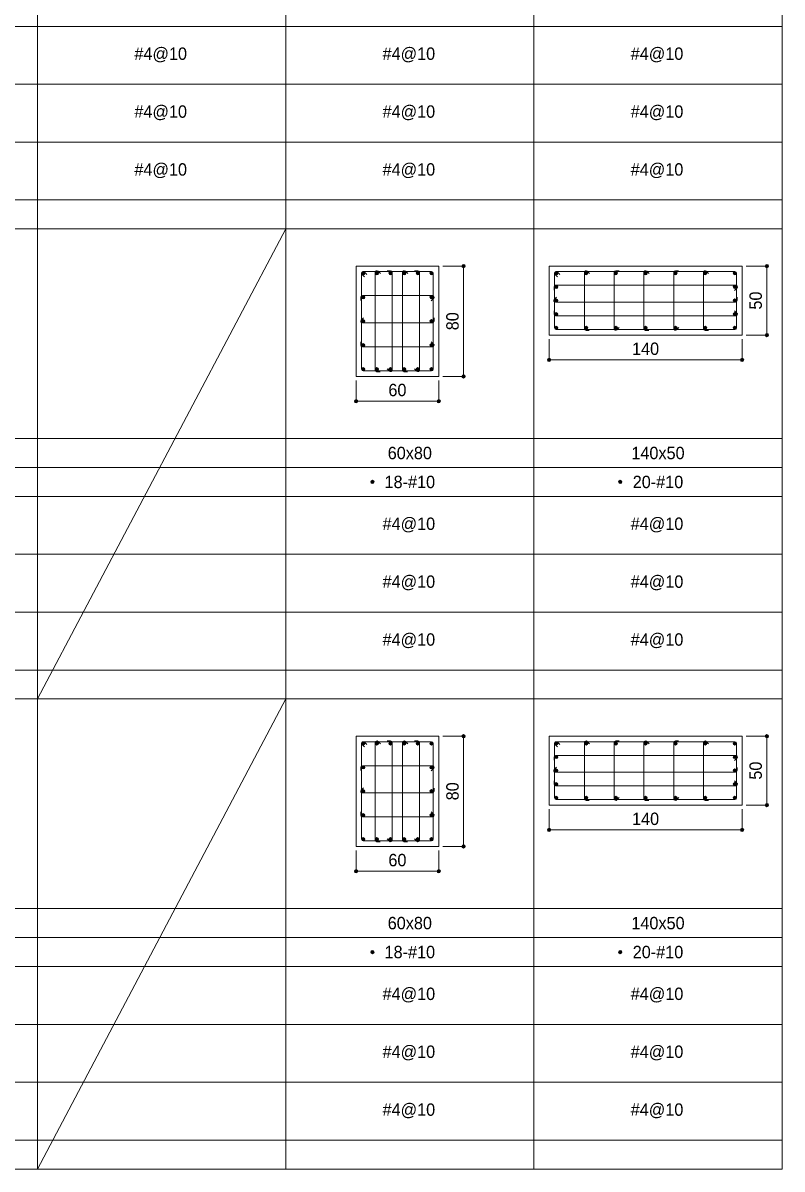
# Model space of a CAD drawing. Header units: millimetres. Extents: x 0 to 4841, y 0 to 7079.
# Drawn here: x 1705 to 3540, y 0 to 2772 of the extents above; entities that cross this region are included whole.
import ezdxf
from ezdxf.enums import TextEntityAlignment as Align

# ---------------------------------------------------------------- set-up
doc = ezdxf.new("R2010")
doc.units = ezdxf.units.MM
for name, color, linetype, lineweight in [('26', 1, 'Continuous', 15), ('27', 3, 'Continuous', 15), ('DIM', 7, 'Continuous', 15), ('MAIN', 2, 'Continuous', 15), ('MAINBAR', 2, 'Continuous', 0), ('SECTTXT', 2, 'Continuous', 0), ('STIRRUP', 2, 'Continuous', 15), ('TIES', 3, 'Continuous', 0)]:
    doc.layers.add(name, color=color, linetype=linetype, lineweight=lineweight)
doc.styles.add('斷面標註30', font='', dxfattribs={"height": 30})
doc.styles.add('項目欄', font='', dxfattribs={"height": 30})
doc.styles.get('斷面標註30').set_extended_font_data('新細明體')
doc.styles.get('項目欄').set_extended_font_data('新細明體')

# ---------------------------------------------------------------- blocks, each defined once
blk = doc.blocks.new('VDDIM_CIRCLE')
h = blk.add_hatch(color=256)
edge = h.paths.add_edge_path()
edge.add_arc((0, 0), 0.5, 0, 180)
edge.add_arc((0, 0), 0.5, 180, 360)
h = blk.add_hatch(color=256)
edge = h.paths.add_edge_path()
edge.add_arc((0, 0), 0.5, 0, 180)
edge.add_arc((0, 0), 0.5, 180, 360)
blk.add_line((-0.5, 0), (-1, 0))
blk.add_line((-0.5, 0), (-1, 0))
blk.add_circle((0, 0), 0.5)
blk.add_circle((0, 0), 0.5)

msp = doc.modelspace()

# ---------------------------------------------------------------- hatches: boundary and pattern name
at = {"layer": 'MAIN'}
h = msp.add_hatch(color=256, dxfattribs=at)
edge = h.paths.add_edge_path()
edge.add_arc((2527.3, 2166.7), 4, 0, 180)
edge.add_arc((2527.3, 2166.7), 4, 180, 360)
h = msp.add_hatch(color=256, dxfattribs=at)
edge = h.paths.add_edge_path()
edge.add_arc((2560.4, 2166.7), 4, 0, 180)
edge.add_arc((2560.4, 2166.7), 4, 180, 360)
h = msp.add_hatch(color=256, dxfattribs=at)
edge = h.paths.add_edge_path()
edge.add_arc((2593.5, 2166.7), 4, 0, 180)
edge.add_arc((2593.5, 2166.7), 4, 180, 360)
h = msp.add_hatch(color=256, dxfattribs=at)
edge = h.paths.add_edge_path()
edge.add_arc((2626.5, 2166.7), 4, 0, 180)
edge.add_arc((2626.5, 2166.7), 4, 180, 360)
h = msp.add_hatch(color=256, dxfattribs=at)
edge = h.paths.add_edge_path()
edge.add_arc((2659.6, 2166.7), 4, 0, 180)
edge.add_arc((2659.6, 2166.7), 4, 180, 360)
h = msp.add_hatch(color=256, dxfattribs=at)
edge = h.paths.add_edge_path()
edge.add_arc((2692.7, 2166.7), 4, 0, 180)
edge.add_arc((2692.7, 2166.7), 4, 180, 360)
h = msp.add_hatch(color=256, dxfattribs=at)
edge = h.paths.add_edge_path()
edge.add_arc((2994, 2166.7), 4, 0, 180)
edge.add_arc((2994, 2166.7), 4, 180, 360)
h = msp.add_hatch(color=256, dxfattribs=at)
edge = h.paths.add_edge_path()
edge.add_arc((3066, 2166.7), 4, 0, 180)
edge.add_arc((3066, 2166.7), 4, 180, 360)
h = msp.add_hatch(color=256, dxfattribs=at)
edge = h.paths.add_edge_path()
edge.add_arc((3138, 2166.7), 4, 0, 180)
edge.add_arc((3138, 2166.7), 4, 180, 360)
h = msp.add_hatch(color=256, dxfattribs=at)
edge = h.paths.add_edge_path()
edge.add_arc((3210, 2166.7), 4, 0, 180)
edge.add_arc((3210, 2166.7), 4, 180, 360)
h = msp.add_hatch(color=256, dxfattribs=at)
edge = h.paths.add_edge_path()
edge.add_arc((3282, 2166.7), 4, 0, 180)
edge.add_arc((3282, 2166.7), 4, 180, 360)
h = msp.add_hatch(color=256, dxfattribs=at)
edge = h.paths.add_edge_path()
edge.add_arc((3354, 2166.7), 4, 0, 180)
edge.add_arc((3354, 2166.7), 4, 180, 360)
h = msp.add_hatch(color=256, dxfattribs=at)
edge = h.paths.add_edge_path()
edge.add_arc((3426, 2166.7), 4, 0, 180)
edge.add_arc((3426, 2166.7), 4, 180, 360)
h = msp.add_hatch(color=256, dxfattribs=at)
edge = h.paths.add_edge_path()
edge.add_arc((2994, 2133.7), 4, 0, 180)
edge.add_arc((2994, 2133.7), 4, 180, 360)
h = msp.add_hatch(color=256, dxfattribs=at)
edge = h.paths.add_edge_path()
edge.add_arc((3426, 2133.7), 4, 0, 180)
edge.add_arc((3426, 2133.7), 4, 180, 360)
h = msp.add_hatch(color=256, dxfattribs=at)
edge = h.paths.add_edge_path()
edge.add_arc((2527.3, 2108.7), 4, 0, 180)
edge.add_arc((2527.3, 2108.7), 4, 180, 360)
h = msp.add_hatch(color=256, dxfattribs=at)
edge = h.paths.add_edge_path()
edge.add_arc((2692.7, 2108.7), 4, 0, 180)
edge.add_arc((2692.7, 2108.7), 4, 180, 360)
h = msp.add_hatch(color=256, dxfattribs=at)
edge = h.paths.add_edge_path()
edge.add_arc((2994, 2100.7), 4, 0, 180)
edge.add_arc((2994, 2100.7), 4, 180, 360)
h = msp.add_hatch(color=256, dxfattribs=at)
edge = h.paths.add_edge_path()
edge.add_arc((3426, 2100.7), 4, 0, 180)
edge.add_arc((3426, 2100.7), 4, 180, 360)
h = msp.add_hatch(color=256, dxfattribs=at)
edge = h.paths.add_edge_path()
edge.add_arc((2527.3, 2050.7), 4, 0, 180)
edge.add_arc((2527.3, 2050.7), 4, 180, 360)
h = msp.add_hatch(color=256, dxfattribs=at)
edge = h.paths.add_edge_path()
edge.add_arc((2692.7, 2050.7), 4, 0, 180)
edge.add_arc((2692.7, 2050.7), 4, 180, 360)
h = msp.add_hatch(color=256, dxfattribs=at)
edge = h.paths.add_edge_path()
edge.add_arc((2994, 2067.7), 4, 0, 180)
edge.add_arc((2994, 2067.7), 4, 180, 360)
h = msp.add_hatch(color=256, dxfattribs=at)
edge = h.paths.add_edge_path()
edge.add_arc((3426, 2067.7), 4, 0, 180)
edge.add_arc((3426, 2067.7), 4, 180, 360)
h = msp.add_hatch(color=256, dxfattribs=at)
edge = h.paths.add_edge_path()
edge.add_arc((2994, 2034.7), 4, 0, 180)
edge.add_arc((2994, 2034.7), 4, 180, 360)
h = msp.add_hatch(color=256, dxfattribs=at)
edge = h.paths.add_edge_path()
edge.add_arc((3066, 2034.7), 4, 0, 180)
edge.add_arc((3066, 2034.7), 4, 180, 360)
h = msp.add_hatch(color=256, dxfattribs=at)
edge = h.paths.add_edge_path()
edge.add_arc((3138, 2034.7), 4, 0, 180)
edge.add_arc((3138, 2034.7), 4, 180, 360)
h = msp.add_hatch(color=256, dxfattribs=at)
edge = h.paths.add_edge_path()
edge.add_arc((3210, 2034.7), 4, 0, 180)
edge.add_arc((3210, 2034.7), 4, 180, 360)
h = msp.add_hatch(color=256, dxfattribs=at)
edge = h.paths.add_edge_path()
edge.add_arc((3282, 2034.7), 4, 0, 180)
edge.add_arc((3282, 2034.7), 4, 180, 360)
h = msp.add_hatch(color=256, dxfattribs=at)
edge = h.paths.add_edge_path()
edge.add_arc((3354, 2034.7), 4, 0, 180)
edge.add_arc((3354, 2034.7), 4, 180, 360)
h = msp.add_hatch(color=256, dxfattribs=at)
edge = h.paths.add_edge_path()
edge.add_arc((3426, 2034.7), 4, 0, 180)
edge.add_arc((3426, 2034.7), 4, 180, 360)
h = msp.add_hatch(color=256, dxfattribs=at)
edge = h.paths.add_edge_path()
edge.add_arc((2527.3, 1992.7), 4, 0, 180)
edge.add_arc((2527.3, 1992.7), 4, 180, 360)
h = msp.add_hatch(color=256, dxfattribs=at)
edge = h.paths.add_edge_path()
edge.add_arc((2692.7, 1992.7), 4, 0, 180)
edge.add_arc((2692.7, 1992.7), 4, 180, 360)
h = msp.add_hatch(color=256, dxfattribs=at)
edge = h.paths.add_edge_path()
edge.add_arc((2527.3, 1934.7), 4, 0, 180)
edge.add_arc((2527.3, 1934.7), 4, 180, 360)
h = msp.add_hatch(color=256, dxfattribs=at)
edge = h.paths.add_edge_path()
edge.add_arc((2560.4, 1934.7), 4, 0, 180)
edge.add_arc((2560.4, 1934.7), 4, 180, 360)
h = msp.add_hatch(color=256, dxfattribs=at)
edge = h.paths.add_edge_path()
edge.add_arc((2593.5, 1934.7), 4, 0, 180)
edge.add_arc((2593.5, 1934.7), 4, 180, 360)
h = msp.add_hatch(color=256, dxfattribs=at)
edge = h.paths.add_edge_path()
edge.add_arc((2626.5, 1934.7), 4, 0, 180)
edge.add_arc((2626.5, 1934.7), 4, 180, 360)
h = msp.add_hatch(color=256, dxfattribs=at)
edge = h.paths.add_edge_path()
edge.add_arc((2659.6, 1934.7), 4, 0, 180)
edge.add_arc((2659.6, 1934.7), 4, 180, 360)
h = msp.add_hatch(color=256, dxfattribs=at)
edge = h.paths.add_edge_path()
edge.add_arc((2692.7, 1934.7), 4, 0, 180)
edge.add_arc((2692.7, 1934.7), 4, 180, 360)
h = msp.add_hatch(color=256, dxfattribs=at)
edge = h.paths.add_edge_path()
edge.add_arc((2549.4, 1662), 4, 0, 180)
edge.add_arc((2549.4, 1662), 4, 180, 360)
h = msp.add_hatch(color=256, dxfattribs=at)
edge = h.paths.add_edge_path()
edge.add_arc((3148.6, 1662), 4, 0, 180)
edge.add_arc((3148.6, 1662), 4, 180, 360)
h = msp.add_hatch(color=256, dxfattribs=at)
edge = h.paths.add_edge_path()
edge.add_arc((2527.3, 1029.7), 4, 0, 180)
edge.add_arc((2527.3, 1029.7), 4, 180, 360)
h = msp.add_hatch(color=256, dxfattribs=at)
edge = h.paths.add_edge_path()
edge.add_arc((2560.4, 1029.7), 4, 0, 180)
edge.add_arc((2560.4, 1029.7), 4, 180, 360)
h = msp.add_hatch(color=256, dxfattribs=at)
edge = h.paths.add_edge_path()
edge.add_arc((2593.5, 1029.7), 4, 0, 180)
edge.add_arc((2593.5, 1029.7), 4, 180, 360)
h = msp.add_hatch(color=256, dxfattribs=at)
edge = h.paths.add_edge_path()
edge.add_arc((2626.5, 1029.7), 4, 0, 180)
edge.add_arc((2626.5, 1029.7), 4, 180, 360)
h = msp.add_hatch(color=256, dxfattribs=at)
edge = h.paths.add_edge_path()
edge.add_arc((2659.6, 1029.7), 4, 0, 180)
edge.add_arc((2659.6, 1029.7), 4, 180, 360)
h = msp.add_hatch(color=256, dxfattribs=at)
edge = h.paths.add_edge_path()
edge.add_arc((2692.7, 1029.7), 4, 0, 180)
edge.add_arc((2692.7, 1029.7), 4, 180, 360)
h = msp.add_hatch(color=256, dxfattribs=at)
edge = h.paths.add_edge_path()
edge.add_arc((2994, 1029.7), 4, 0, 180)
edge.add_arc((2994, 1029.7), 4, 180, 360)
h = msp.add_hatch(color=256, dxfattribs=at)
edge = h.paths.add_edge_path()
edge.add_arc((3066, 1029.7), 4, 0, 180)
edge.add_arc((3066, 1029.7), 4, 180, 360)
h = msp.add_hatch(color=256, dxfattribs=at)
edge = h.paths.add_edge_path()
edge.add_arc((3138, 1029.7), 4, 0, 180)
edge.add_arc((3138, 1029.7), 4, 180, 360)
h = msp.add_hatch(color=256, dxfattribs=at)
edge = h.paths.add_edge_path()
edge.add_arc((3210, 1029.7), 4, 0, 180)
edge.add_arc((3210, 1029.7), 4, 180, 360)
h = msp.add_hatch(color=256, dxfattribs=at)
edge = h.paths.add_edge_path()
edge.add_arc((3282, 1029.7), 4, 0, 180)
edge.add_arc((3282, 1029.7), 4, 180, 360)
h = msp.add_hatch(color=256, dxfattribs=at)
edge = h.paths.add_edge_path()
edge.add_arc((3354, 1029.7), 4, 0, 180)
edge.add_arc((3354, 1029.7), 4, 180, 360)
h = msp.add_hatch(color=256, dxfattribs=at)
edge = h.paths.add_edge_path()
edge.add_arc((3426, 1029.7), 4, 0, 180)
edge.add_arc((3426, 1029.7), 4, 180, 360)
h = msp.add_hatch(color=256, dxfattribs=at)
edge = h.paths.add_edge_path()
edge.add_arc((2994, 996.7), 4, 0, 180)
edge.add_arc((2994, 996.7), 4, 180, 360)
h = msp.add_hatch(color=256, dxfattribs=at)
edge = h.paths.add_edge_path()
edge.add_arc((3426, 996.7), 4, 0, 180)
edge.add_arc((3426, 996.7), 4, 180, 360)
h = msp.add_hatch(color=256, dxfattribs=at)
edge = h.paths.add_edge_path()
edge.add_arc((2527.3, 971.7), 4, 0, 180)
edge.add_arc((2527.3, 971.7), 4, 180, 360)
h = msp.add_hatch(color=256, dxfattribs=at)
edge = h.paths.add_edge_path()
edge.add_arc((2692.7, 971.7), 4, 0, 180)
edge.add_arc((2692.7, 971.7), 4, 180, 360)
h = msp.add_hatch(color=256, dxfattribs=at)
edge = h.paths.add_edge_path()
edge.add_arc((2994, 963.7), 4, 0, 180)
edge.add_arc((2994, 963.7), 4, 180, 360)
h = msp.add_hatch(color=256, dxfattribs=at)
edge = h.paths.add_edge_path()
edge.add_arc((3426, 963.7), 4, 0, 180)
edge.add_arc((3426, 963.7), 4, 180, 360)
h = msp.add_hatch(color=256, dxfattribs=at)
edge = h.paths.add_edge_path()
edge.add_arc((2527.3, 913.7), 4, 0, 180)
edge.add_arc((2527.3, 913.7), 4, 180, 360)
h = msp.add_hatch(color=256, dxfattribs=at)
edge = h.paths.add_edge_path()
edge.add_arc((2692.7, 913.7), 4, 0, 180)
edge.add_arc((2692.7, 913.7), 4, 180, 360)
h = msp.add_hatch(color=256, dxfattribs=at)
edge = h.paths.add_edge_path()
edge.add_arc((2994, 930.7), 4, 0, 180)
edge.add_arc((2994, 930.7), 4, 180, 360)
h = msp.add_hatch(color=256, dxfattribs=at)
edge = h.paths.add_edge_path()
edge.add_arc((3426, 930.7), 4, 0, 180)
edge.add_arc((3426, 930.7), 4, 180, 360)
h = msp.add_hatch(color=256, dxfattribs=at)
edge = h.paths.add_edge_path()
edge.add_arc((2994, 897.7), 4, 0, 180)
edge.add_arc((2994, 897.7), 4, 180, 360)
h = msp.add_hatch(color=256, dxfattribs=at)
edge = h.paths.add_edge_path()
edge.add_arc((3066, 897.7), 4, 0, 180)
edge.add_arc((3066, 897.7), 4, 180, 360)
h = msp.add_hatch(color=256, dxfattribs=at)
edge = h.paths.add_edge_path()
edge.add_arc((3138, 897.7), 4, 0, 180)
edge.add_arc((3138, 897.7), 4, 180, 360)
h = msp.add_hatch(color=256, dxfattribs=at)
edge = h.paths.add_edge_path()
edge.add_arc((3210, 897.7), 4, 0, 180)
edge.add_arc((3210, 897.7), 4, 180, 360)
h = msp.add_hatch(color=256, dxfattribs=at)
edge = h.paths.add_edge_path()
edge.add_arc((3282, 897.7), 4, 0, 180)
edge.add_arc((3282, 897.7), 4, 180, 360)
h = msp.add_hatch(color=256, dxfattribs=at)
edge = h.paths.add_edge_path()
edge.add_arc((3354, 897.7), 4, 0, 180)
edge.add_arc((3354, 897.7), 4, 180, 360)
h = msp.add_hatch(color=256, dxfattribs=at)
edge = h.paths.add_edge_path()
edge.add_arc((3426, 897.7), 4, 0, 180)
edge.add_arc((3426, 897.7), 4, 180, 360)
h = msp.add_hatch(color=256, dxfattribs=at)
edge = h.paths.add_edge_path()
edge.add_arc((2527.3, 855.7), 4, 0, 180)
edge.add_arc((2527.3, 855.7), 4, 180, 360)
h = msp.add_hatch(color=256, dxfattribs=at)
edge = h.paths.add_edge_path()
edge.add_arc((2692.7, 855.7), 4, 0, 180)
edge.add_arc((2692.7, 855.7), 4, 180, 360)
h = msp.add_hatch(color=256, dxfattribs=at)
edge = h.paths.add_edge_path()
edge.add_arc((2527.3, 797.7), 4, 0, 180)
edge.add_arc((2527.3, 797.7), 4, 180, 360)
h = msp.add_hatch(color=256, dxfattribs=at)
edge = h.paths.add_edge_path()
edge.add_arc((2560.4, 797.7), 4, 0, 180)
edge.add_arc((2560.4, 797.7), 4, 180, 360)
h = msp.add_hatch(color=256, dxfattribs=at)
edge = h.paths.add_edge_path()
edge.add_arc((2593.5, 797.7), 4, 0, 180)
edge.add_arc((2593.5, 797.7), 4, 180, 360)
h = msp.add_hatch(color=256, dxfattribs=at)
edge = h.paths.add_edge_path()
edge.add_arc((2626.5, 797.7), 4, 0, 180)
edge.add_arc((2626.5, 797.7), 4, 180, 360)
h = msp.add_hatch(color=256, dxfattribs=at)
edge = h.paths.add_edge_path()
edge.add_arc((2659.6, 797.7), 4, 0, 180)
edge.add_arc((2659.6, 797.7), 4, 180, 360)
h = msp.add_hatch(color=256, dxfattribs=at)
edge = h.paths.add_edge_path()
edge.add_arc((2692.7, 797.7), 4, 0, 180)
edge.add_arc((2692.7, 797.7), 4, 180, 360)
h = msp.add_hatch(color=256, dxfattribs=at)
edge = h.paths.add_edge_path()
edge.add_arc((2549.4, 525), 4, 0, 180)
edge.add_arc((2549.4, 525), 4, 180, 360)
h = msp.add_hatch(color=256, dxfattribs=at)
edge = h.paths.add_edge_path()
edge.add_arc((3148.6, 525), 4, 0, 180)
edge.add_arc((3148.6, 525), 4, 180, 360)

# ---------------------------------------------------------------- linework, layer by layer
at = {"layer": '26'}
for p, q in [((1740, 3411), (1740, 2274)), ((1740, 2274), (1740, 3411)), ((2340, 2274), (2340, 3411)), ((2340, 3411), (2340, 2274)), ((2940, 2274), (2940, 3411)), ((2940, 3411), (2940, 2274)), ((3540, 2274), (3540, 3411)), ((1140, 2764), (1740, 2764)), ((1740, 2764), (2340, 2764)), ((2340, 2764), (2940, 2764)), ((2940, 2764), (3540, 2764)), ((1140, 2624), (1740, 2624)), ((1740, 2624), (2340, 2624)), ((2340, 2624), (2940, 2624)), ((2940, 2624), (3540, 2624)), ((1140, 2484), (1740, 2484)), ((1740, 2484), (2340, 2484)), ((2340, 2484), (2940, 2484)), ((2940, 2484), (3540, 2484)), ((1140, 2344), (1740, 2344)), ((1740, 2344), (2340, 2344)), ((2340, 2344), (2940, 2344)), ((2940, 2344), (3540, 2344)), ((1740, 2274), (1140, 2274)), ((1140, 2274), (1740, 2274)), ((2340, 2274), (1740, 1137)), ((1740, 2274), (2340, 2274)), ((2340, 2274), (1740, 2274)), ((1740, 2274), (1740, 1137)), ((1740, 1137), (1740, 2274)), ((2340, 1137), (2340, 2274)), ((2940, 2274), (2340, 2274)), ((2340, 2274), (2340, 1137)), ((2340, 2274), (2940, 2274)), ((2940, 1137), (2940, 2274)), ((3540, 2274), (2940, 2274)), ((2940, 2274), (2940, 1137)), ((2940, 2274), (3540, 2274)), ((3540, 1137), (3540, 2274)), ((1140, 1767), (1740, 1767)), ((1740, 1767), (2340, 1767)), ((2340, 1767), (2940, 1767)), ((2940, 1767), (3540, 1767)), ((1140, 1697), (1740, 1697)), ((1740, 1697), (2340, 1697)), ((2340, 1697), (2940, 1697)), ((2940, 1697), (3540, 1697)), ((1140, 1627), (1740, 1627)), ((1740, 1627), (2340, 1627)), ((2340, 1627), (2940, 1627)), ((2940, 1627), (3540, 1627)), ((1140, 1487), (1740, 1487)), ((1740, 1487), (2340, 1487)), ((2340, 1487), (2940, 1487)), ((2940, 1487), (3540, 1487)), ((1140, 1347), (1740, 1347)), ((1740, 1347), (2340, 1347)), ((2340, 1347), (2940, 1347)), ((2940, 1347), (3540, 1347)), ((1140, 1207), (1740, 1207)), ((1740, 1207), (2340, 1207)), ((2340, 1207), (2940, 1207)), ((2940, 1207), (3540, 1207)), ((1140, 1137), (1740, 1137)), ((1740, 1137), (1140, 1137)), ((2340, 1137), (1740, 0)), ((1740, 1137), (2340, 1137)), ((2340, 1137), (1740, 1137)), ((1740, 1137), (1740, 0)), ((1740, 0), (1740, 1137)), ((2340, 0), (2340, 1137)), ((2340, 1137), (2940, 1137)), ((2940, 1137), (2340, 1137)), ((2340, 1137), (2340, 0)), ((2940, 0), (2940, 1137)), ((2940, 1137), (3540, 1137)), ((3540, 1137), (2940, 1137)), ((2940, 1137), (2940, 0)), ((3540, 0), (3540, 1137)), ((1140, 630), (1740, 630)), ((1740, 630), (2340, 630)), ((2340, 630), (2940, 630)), ((2940, 630), (3540, 630)), ((1140, 560), (1740, 560)), ((1740, 560), (2340, 560)), ((2340, 560), (2940, 560)), ((2940, 560), (3540, 560)), ((1140, 490), (1740, 490)), ((1740, 490), (2340, 490)), ((2340, 490), (2940, 490)), ((2940, 490), (3540, 490)), ((1140, 350), (1740, 350)), ((1740, 350), (2340, 350)), ((2340, 350), (2940, 350)), ((2940, 350), (3540, 350)), ((1140, 210), (1740, 210)), ((1740, 210), (2340, 210)), ((2340, 210), (2940, 210)), ((2940, 210), (3540, 210)), ((1140, 70), (1740, 70)), ((1740, 70), (2340, 70)), ((2340, 70), (2940, 70)), ((2940, 70), (3540, 70)), ((1140, 0), (1740, 0)), ((1740, 0), (2340, 0)), ((2340, 0), (2940, 0)), ((2940, 0), (3540, 0))]:
    msp.add_line(p, q, dxfattribs=at)
at = {"layer": '27'}
for p, q in [((2510, 1917.3), (2510, 2184)), ((2510, 2184), (2710, 2184)), ((2710, 2184), (2710, 1917.3)), ((2976.7, 2017.3), (2976.7, 2184)), ((2976.7, 2184), (3443.3, 2184)), ((3443.3, 2184), (3443.3, 2017.3)), ((3443.3, 2017.3), (2976.7, 2017.3)), ((2710, 1917.3), (2510, 1917.3)), ((2510, 780.3), (2510, 1047)), ((2510, 1047), (2710, 1047)), ((2710, 1047), (2710, 780.3)), ((2976.7, 880.3), (2976.7, 1047)), ((2976.7, 1047), (3443.3, 1047)), ((3443.3, 1047), (3443.3, 880.3)), ((3443.3, 880.3), (2976.7, 880.3)), ((2710, 780.3), (2510, 780.3))]:
    msp.add_line(p, q, dxfattribs=at)
at = {"layer": 'DIM'}
for p, q in [((2720, 2184), (2770, 2184)), ((2770, 2176), (2770, 1925.3)), ((3453.3, 2184), (3503.3, 2184)), ((3503.3, 2176), (3503.3, 2025.3)), ((2976.7, 2007.3), (2976.7, 1957.3)), ((3443.3, 2007.3), (3443.3, 1957.3)), ((3453.3, 2017.3), (3503.3, 2017.3)), ((2984.7, 1957.3), (3435.3, 1957.3)), ((2720, 1917.3), (2770, 1917.3)), ((2510, 1907.3), (2510, 1857.3)), ((2710, 1907.3), (2710, 1857.3)), ((2518, 1857.3), (2702, 1857.3)), ((2720, 1047), (2770, 1047)), ((2770, 1039), (2770, 788.3)), ((3453.3, 1047), (3503.3, 1047)), ((3503.3, 1039), (3503.3, 888.3)), ((2976.7, 870.3), (2976.7, 820.3)), ((3443.3, 870.3), (3443.3, 820.3)), ((3453.3, 880.3), (3503.3, 880.3)), ((2984.7, 820.3), (3435.3, 820.3)), ((2720, 780.3), (2770, 780.3)), ((2510, 770.3), (2510, 720.3)), ((2710, 770.3), (2710, 720.3)), ((2518, 720.3), (2702, 720.3))]:
    msp.add_line(p, q, dxfattribs=at)
at = {"layer": 'MAIN'}
for centre in [(2527.3, 2166.7), (2560.4, 2166.7), (2593.5, 2166.7), (2626.5, 2166.7), (2659.6, 2166.7), (2692.7, 2166.7), (2994, 2166.7), (3066, 2166.7), (3138, 2166.7), (3210, 2166.7), (3282, 2166.7), (3354, 2166.7), (3426, 2166.7), (2994, 2133.7), (3426, 2133.7), (2527.3, 2108.7), (2692.7, 2108.7), (2994, 2100.7), (3426, 2100.7), (2527.3, 2050.7), (2692.7, 2050.7), (2994, 2067.7), (3426, 2067.7), (2994, 2034.7), (3066, 2034.7), (3138, 2034.7), (3210, 2034.7), (3282, 2034.7), (3354, 2034.7), (3426, 2034.7), (2527.3, 1992.7), (2692.7, 1992.7), (2527.3, 1934.7), (2560.4, 1934.7), (2593.5, 1934.7), (2626.5, 1934.7), (2659.6, 1934.7), (2692.7, 1934.7), (2549.4, 1662), (3148.6, 1662), (2527.3, 1029.7), (2560.4, 1029.7), (2593.5, 1029.7), (2626.5, 1029.7), (2659.6, 1029.7), (2692.7, 1029.7), (2994, 1029.7), (3066, 1029.7), (3138, 1029.7), (3210, 1029.7), (3282, 1029.7), (3354, 1029.7), (3426, 1029.7), (2994, 996.7), (3426, 996.7), (2527.3, 971.7), (2692.7, 971.7), (2994, 963.7), (3426, 963.7), (2527.3, 913.7), (2692.7, 913.7), (2994, 930.7), (3426, 930.7), (2994, 897.7), (3066, 897.7), (3138, 897.7), (3210, 897.7), (3282, 897.7), (3354, 897.7), (3426, 897.7), (2527.3, 855.7), (2692.7, 855.7), (2527.3, 797.7), (2560.4, 797.7), (2593.5, 797.7), (2626.5, 797.7), (2659.6, 797.7), (2692.7, 797.7), (2549.4, 525), (3148.6, 525)]:
    msp.add_circle(centre, 4, dxfattribs=at)
at = {"layer": 'STIRRUP', "linetype": 'Continuous'}
for p, q in [((2523.3, 2166.7), (2523.3, 1934.7)), ((2524.5, 2163.8), (2530.2, 2158.2)), ((2692.7, 2170.7), (2527.3, 2170.7)), ((2535.8, 2163.8), (2530.2, 2169.5)), ((2556.4, 1932.7), (2556.4, 2168.7)), ((2563.2, 2171.5), (2568.9, 2165.8)), ((2585.5, 2172.7), (2593.5, 2172.7)), ((2597.5, 2168.7), (2597.5, 1932.7)), ((2622.5, 1932.7), (2622.5, 2168.7)), ((2629.4, 2171.5), (2635, 2165.8)), ((2651.6, 2172.7), (2659.6, 2172.7)), ((2663.6, 2168.7), (2663.6, 1932.7)), ((2696.7, 1934.7), (2696.7, 2166.7)), ((2990, 2166.7), (2990, 2034.7)), ((2991.2, 2163.8), (2996.8, 2158.2)), ((3426, 2170.7), (2994, 2170.7)), ((3002.5, 2163.8), (2996.8, 2169.5)), ((3062, 2032.7), (3062, 2168.7)), ((3068.8, 2171.5), (3074.5, 2165.8)), ((3134, 2168.7), (3134, 2032.7)), ((3146, 2172.7), (3138, 2172.7)), ((3206, 2032.7), (3206, 2168.7)), ((3212.8, 2171.5), (3218.5, 2165.8)), ((3278, 2168.7), (3278, 2032.7)), ((3290, 2172.7), (3282, 2172.7)), ((3350, 2032.7), (3350, 2168.7)), ((3356.8, 2171.5), (3362.5, 2165.8)), ((3430, 2034.7), (3430, 2166.7)), ((2992.6, 2137.7), (3428, 2137.7)), ((2521.3, 2100.7), (2521.3, 2108.7)), ((2525.3, 2112.7), (2694.7, 2112.7)), ((2988.6, 2125.7), (2988.6, 2133.7)), ((2989.2, 2103.5), (2994.8, 2109.2)), ((3430.8, 2130.8), (3425.2, 2125.2)), ((3431.4, 2108.7), (3431.4, 2100.7)), ((2697.5, 2105.8), (2691.8, 2100.2)), ((3427.4, 2096.7), (2992, 2096.7)), ((2522.5, 2053.5), (2528.2, 2059.2)), ((2698.7, 2058.7), (2698.7, 2050.7)), ((2988.6, 2075.7), (2988.6, 2067.7)), ((2992.6, 2063.7), (3428, 2063.7)), ((3430.8, 2070.5), (3425.2, 2076.2)), ((2694.7, 2046.7), (2525.3, 2046.7)), ((2994, 2030.7), (3426, 2030.7)), ((3074, 2028.7), (3066, 2028.7)), ((3140.8, 2029.8), (3146.5, 2035.5)), ((3218, 2028.7), (3210, 2028.7)), ((3284.8, 2029.8), (3290.5, 2035.5)), ((3362, 2028.7), (3354, 2028.7)), ((2521.3, 2000.7), (2521.3, 1992.7)), ((2697.5, 1995.5), (2691.8, 2001.2)), ((2525.3, 1988.7), (2694.7, 1988.7)), ((2527.3, 1930.7), (2692.7, 1930.7)), ((2568.4, 1928.7), (2560.4, 1928.7)), ((2590.6, 1929.8), (2585, 1935.5)), ((2634.5, 1928.7), (2626.5, 1928.7)), ((2656.8, 1929.8), (2651.1, 1935.5)), ((2523.3, 1029.7), (2523.3, 797.7)), ((2524.5, 1026.8), (2530.2, 1021.2)), ((2692.7, 1033.7), (2527.3, 1033.7)), ((2535.8, 1026.8), (2530.2, 1032.5)), ((2556.4, 795.7), (2556.4, 1031.7)), ((2563.2, 1034.5), (2568.9, 1028.8)), ((2585.5, 1035.7), (2593.5, 1035.7)), ((2597.5, 1031.7), (2597.5, 795.7)), ((2622.5, 795.7), (2622.5, 1031.7)), ((2629.4, 1034.5), (2635, 1028.8)), ((2651.6, 1035.7), (2659.6, 1035.7)), ((2663.6, 1031.7), (2663.6, 795.7)), ((2696.7, 797.7), (2696.7, 1029.7)), ((2990, 1029.7), (2990, 897.7)), ((2991.2, 1026.8), (2996.8, 1021.2)), ((3426, 1033.7), (2994, 1033.7)), ((3002.5, 1026.8), (2996.8, 1032.5)), ((3062, 895.7), (3062, 1031.7)), ((3068.8, 1034.5), (3074.5, 1028.8)), ((3134, 1031.7), (3134, 895.7)), ((3146, 1035.7), (3138, 1035.7)), ((3206, 895.7), (3206, 1031.7)), ((3212.8, 1034.5), (3218.5, 1028.8)), ((3278, 1031.7), (3278, 895.7)), ((3290, 1035.7), (3282, 1035.7)), ((3350, 895.7), (3350, 1031.7)), ((3356.8, 1034.5), (3362.5, 1028.8)), ((3430, 897.7), (3430, 1029.7)), ((2992.6, 1000.7), (3428, 1000.7)), ((2521.3, 963.7), (2521.3, 971.7)), ((2525.3, 975.7), (2694.7, 975.7)), ((2988.6, 988.7), (2988.6, 996.7)), ((2989.2, 966.5), (2994.8, 972.2)), ((3430.8, 993.8), (3425.2, 988.2)), ((3431.4, 971.7), (3431.4, 963.7)), ((2697.5, 968.8), (2691.8, 963.2)), ((3427.4, 959.7), (2992, 959.7)), ((2522.5, 916.5), (2528.2, 922.2)), ((2698.7, 921.7), (2698.7, 913.7)), ((2988.6, 938.7), (2988.6, 930.7)), ((2992.6, 926.7), (3428, 926.7)), ((3430.8, 933.5), (3425.2, 939.2)), ((2694.7, 909.7), (2525.3, 909.7)), ((2994, 893.7), (3426, 893.7)), ((3074, 891.7), (3066, 891.7)), ((3140.8, 892.8), (3146.5, 898.5)), ((3218, 891.7), (3210, 891.7)), ((3284.8, 892.8), (3290.5, 898.5)), ((3362, 891.7), (3354, 891.7)), ((2521.3, 863.7), (2521.3, 855.7)), ((2697.5, 858.5), (2691.8, 864.2)), ((2525.3, 851.7), (2694.7, 851.7)), ((2527.3, 793.7), (2692.7, 793.7)), ((2568.4, 791.7), (2560.4, 791.7)), ((2590.6, 792.8), (2585, 798.5)), ((2634.5, 791.7), (2626.5, 791.7)), ((2656.8, 792.8), (2651.1, 798.5))]:
    msp.add_line(p, q, dxfattribs=at).dxf.unprotected_set("ltscale", 0)
for centre, start, end in [((2527.3, 2166.7), 45, 180), ((2527.3, 2166.7), 90, 225), ((2560.4, 2168.7), 45, 180), ((2593.5, 2168.7), 0, 90), ((2626.5, 2168.7), 45, 180), ((2659.6, 2168.7), 0, 90), ((2692.7, 2166.7), 0, 90), ((2994, 2166.7), 45, 180), ((2994, 2166.7), 90, 225), ((3066, 2168.7), 45, 180), ((3138, 2168.7), 90, 180), ((3210, 2168.7), 45, 180), ((3282, 2168.7), 90, 180), ((3354, 2168.7), 45, 180), ((3426, 2166.7), 0, 90), ((2992.6, 2133.7), 90, 180), ((3428, 2133.7), 315, 90), ((2525.3, 2108.7), 90, 180), ((2694.7, 2108.7), 315, 90), ((2992, 2100.7), 135, 270), ((3427.4, 2100.7), 270, 0), ((2525.3, 2050.7), 135, 270), ((2992.6, 2067.7), 180, 270), ((3428, 2067.7), 270, 45), ((2694.7, 2050.7), 270, 0), ((2994, 2034.7), 180, 270), ((3066, 2032.7), 180, 270), ((3138, 2032.7), 180, 315), ((3210, 2032.7), 180, 270), ((3282, 2032.7), 180, 315), ((3354, 2032.7), 180, 270), ((3426, 2034.7), 270, 0), ((2525.3, 1992.7), 180, 270), ((2694.7, 1992.7), 270, 45), ((2527.3, 1934.7), 180, 270), ((2560.4, 1932.7), 180, 270), ((2593.5, 1932.7), 225, 0), ((2626.5, 1932.7), 180, 270), ((2659.6, 1932.7), 225, 0), ((2692.7, 1934.7), 270, 0), ((2527.3, 1029.7), 45, 180), ((2527.3, 1029.7), 90, 225), ((2560.4, 1031.7), 45, 180), ((2593.5, 1031.7), 0, 90), ((2626.5, 1031.7), 45, 180), ((2659.6, 1031.7), 0, 90), ((2692.7, 1029.7), 0, 90), ((2994, 1029.7), 45, 180), ((2994, 1029.7), 90, 225), ((3066, 1031.7), 45, 180), ((3138, 1031.7), 90, 180), ((3210, 1031.7), 45, 180), ((3282, 1031.7), 90, 180), ((3354, 1031.7), 45, 180), ((3426, 1029.7), 0, 90), ((2992.6, 996.7), 90, 180), ((3428, 996.7), 315, 90), ((2525.3, 971.7), 90, 180), ((2694.7, 971.7), 315, 90), ((2992, 963.7), 135, 270), ((3427.4, 963.7), 270, 0), ((2525.3, 913.7), 135, 270), ((2992.6, 930.7), 180, 270), ((3428, 930.7), 270, 45), ((2694.7, 913.7), 270, 0), ((2994, 897.7), 180, 270), ((3066, 895.7), 180, 270), ((3138, 895.7), 180, 315), ((3210, 895.7), 180, 270), ((3282, 895.7), 180, 315), ((3354, 895.7), 180, 270), ((3426, 897.7), 270, 0), ((2525.3, 855.7), 180, 270), ((2694.7, 855.7), 270, 45), ((2527.3, 797.7), 180, 270), ((2560.4, 795.7), 180, 270), ((2593.5, 795.7), 225, 0), ((2626.5, 795.7), 180, 270), ((2659.6, 795.7), 225, 0), ((2692.7, 797.7), 270, 0)]:
    msp.add_arc(centre, 4, start, end, dxfattribs=at).dxf.unprotected_set("ltscale", 0)

# ---------------------------------------------------------------- block references
at = {"layer": 'DIM', "xscale": 8, "yscale": 8, "zscale": 8}
for p, rotation in [((2770, 2184), 90), ((3503.3, 2184), 90), ((3503.3, 2017.3), 270), ((2976.7, 1957.3), 180), ((2770, 1917.3), 270), ((2510, 1857.3), 180), ((2770, 1047), 90), ((3503.3, 1047), 90), ((3503.3, 880.3), 270), ((2976.7, 820.3), 180), ((2770, 780.3), 270), ((2510, 720.3), 180)]:
    msp.add_blockref('VDDIM_CIRCLE', p, dxfattribs=dict(at, rotation=rotation))
for p in [(3443.3, 1957.3), (2710, 1857.3), (3443.3, 820.3), (2710, 720.3)]:
    msp.add_blockref('VDDIM_CIRCLE', p, dxfattribs=at)

# ---------------------------------------------------------------- texts
at = {"layer": 'DIM', "color": 3, "char_height": 30, "attachment_point": 5, "rotation": 90, "style": '斷面標註30'}
for s, insert in [('\\A1;50', (3476.3, 2100.7)), ('\\A1;80', (2743.3, 2050.7)), ('\\A1;50', (3476.3, 963.7)), ('\\A1;80', (2743.3, 913.7))]:
    msp.add_mtext(s, dxfattribs=dict(at, insert=insert))
at = {"layer": 'DIM', "color": 3, "char_height": 30, "attachment_point": 5, "style": '斷面標註30'}
for s, insert in [('\\A1;140', (3210, 1984)), ('\\A1;60', (2610, 1884.2)), ('\\A1;140', (3210, 847)), ('\\A1;60', (2610, 747.2))]:
    msp.add_mtext(s, dxfattribs=dict(at, insert=insert))
at = {"layer": 'MAINBAR', "linetype": 'Continuous', "style": '項目欄'}
for s, p in [('18-#10', (2640, 1662)), ('20-#10', (3240, 1662)), ('18-#10', (2640, 525)), ('20-#10', (3240, 525))]:
    msp.add_text(s, height=30, dxfattribs=at).set_placement(p, align=Align.MIDDLE_CENTER)
at = {"layer": 'SECTTXT', "linetype": 'Continuous', "style": '項目欄'}
for s, p in [('60x80', (2640, 1732)), ('140x50', (3240, 1732)), ('60x80', (2640, 595)), ('140x50', (3240, 595))]:
    msp.add_text(s, height=30, dxfattribs=at).set_placement(p, align=Align.MIDDLE_CENTER)
at = {"layer": 'TIES', "linetype": 'Continuous', "style": '項目欄'}
for p in [(2037.7, 2697.9), (2637.7, 2697.9), (3237.7, 2697.9), (2037.7, 2557.9), (2637.7, 2557.9), (3237.7, 2557.9), (2037.7, 2417.9), (2637.7, 2417.9), (3237.7, 2417.9), (2637.7, 1560.9), (3237.7, 1560.9), (2637.7, 1420.9), (3237.7, 1420.9), (2637.7, 1280.9), (3237.7, 1280.9), (2637.7, 423.9), (3237.7, 423.9), (2637.7, 283.9), (3237.7, 283.9), (2637.7, 143.9), (3237.7, 143.9)]:
    msp.add_text('#4@10', height=30, dxfattribs=at).set_placement(p, align=Align.MIDDLE_CENTER)

doc.saveas('drawing.dxf')
